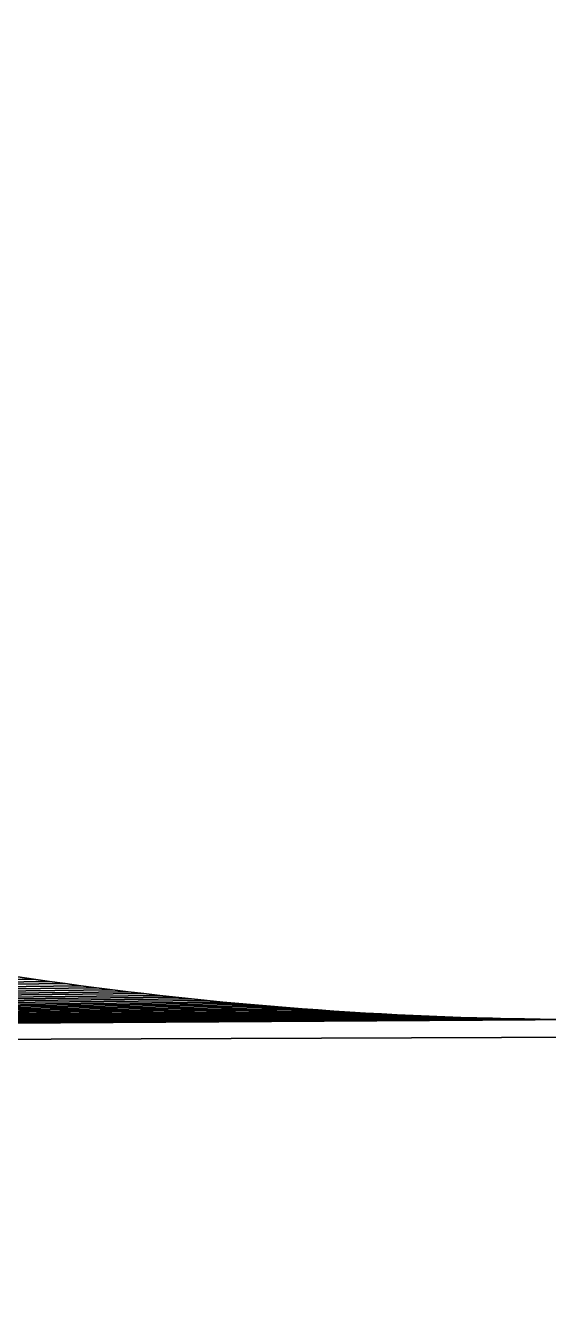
# Model space of a CAD drawing. Header units: millimetres. Extents: x 2995 to 3227, y 1383 to 1648.
# Drawn here: x 3197.98 to 3199.052, y 1570.057 to 1572.704 of the extents above; entities that cross this region are included whole.
import ezdxf

# ---------------------------------------------------------------- set-up
doc = ezdxf.new("R2010")
doc.units = ezdxf.units.MM

# ---------------------------------------------------------------- blocks, each defined once
blk = doc.blocks.new('Mastil_5')
at = {"color": 250, "true_color": 0x1e1e1e}
for p, q in [((23.0467, 45.7009, -3), (23.0464, 45.6683, -3)), ((23.0467, 45.7009, 5), (23.0464, 45.6683, 5)), ((23.0464, 45.6683, -3), (23.0459, 45.6356, -3)), ((23.0464, 45.6683, 5), (23.0459, 45.6356, 5)), ((23.0459, 45.6356, -3), (23.0453, 45.603, -3)), ((23.0459, 45.6356, 5), (23.0453, 45.603, 5)), ((23.0453, 45.603, -3), (23.0446, 45.5704, -3)), ((23.0453, 45.603, 5), (23.0446, 45.5704, 5)), ((23.0446, 45.5704, -3), (23.0437, 45.5378, -3)), ((23.0446, 45.5704, 5), (23.0437, 45.5378, 5)), ((23.0437, 45.5378, -3), (23.0427, 45.5051, -3)), ((23.0437, 45.5378, 5), (23.0427, 45.5051, 5)), ((23.0427, 45.5051, -3), (23.0415, 45.4725, -3)), ((23.0427, 45.5051, 5), (23.0415, 45.4725, 5)), ((23.0415, 45.4725, -3), (23.0402, 45.4399, -3)), ((23.0415, 45.4725, 5), (23.0402, 45.4399, 5)), ((23.0402, 45.4399, -3), (23.0388, 45.4073, -3)), ((23.0402, 45.4399, 5), (23.0388, 45.4073, 5)), ((23.0388, 45.4073, -3), (23.0372, 45.3747, -3)), ((23.0388, 45.4073, 5), (23.0372, 45.3747, 5)), ((23.0372, 45.3747, -3), (23.0355, 45.3421, -3)), ((23.0372, 45.3747, 5), (23.0355, 45.3421, 5)), ((23.0355, 45.3421, -3), (23.0337, 45.3096, -3)), ((23.0355, 45.3421, 5), (23.0337, 45.3096, 5)), ((23.0337, 45.3096, -3), (23.0318, 45.277, -3)), ((23.0337, 45.3096, 5), (23.0318, 45.277, 5)), ((23.0318, 45.277, -3), (23.0297, 45.2444, -3)), ((23.0318, 45.277, 5), (23.0297, 45.2444, 5)), ((23.0297, 45.2444, -3), (23.0274, 45.2119, -3)), ((23.0297, 45.2444, 5), (23.0274, 45.2119, 5)), ((23.0274, 45.2119, -3), (23.025, 45.1793, -3)), ((23.0274, 45.2119, 5), (23.025, 45.1793, 5)), ((23.025, 45.1793, -3), (23.0225, 45.1468, -3)), ((23.025, 45.1793, 5), (23.0225, 45.1468, 5)), ((23.0225, 45.1468, -3), (23.0199, 45.1142, -3)), ((23.0225, 45.1468, 5), (23.0199, 45.1142, 5)), ((23.0199, 45.1142, -3), (23.0171, 45.0817, -3)), ((23.0199, 45.1142, 5), (23.0171, 45.0817, 5)), ((23.0171, 45.0817, -3), (23.0142, 45.0492, -3)), ((23.0171, 45.0817, 5), (23.0142, 45.0492, 5)), ((23.0142, 45.0492, -3), (23.0112, 45.0167, -3)), ((23.0142, 45.0492, 5), (23.0112, 45.0167, 5)), ((23.0112, 45.0167, -3), (23.008, 44.9843, -3)), ((23.0112, 45.0167, 5), (23.008, 44.9843, 5)), ((23.008, 44.9843, -3), (23.0047, 44.9518, -3)), ((23.008, 44.9843, 5), (23.0047, 44.9518, 5)), ((23.0047, 44.9518, -3), (23.0012, 44.9193, -3)), ((23.0047, 44.9518, 5), (23.0012, 44.9193, 5)), ((23.0012, 44.9193, -3), (22.9976, 44.8869, -3)), ((23.0012, 44.9193, 5), (22.9976, 44.8869, 5)), ((22.9976, 44.8869, -3), (22.9939, 44.8545, -3)), ((22.9976, 44.8869, 5), (22.9939, 44.8545, 5)), ((22.9939, 44.8545, -3), (22.99, 44.8221, -3)), ((22.9939, 44.8545, 5), (22.99, 44.8221, 5)), ((22.99, 44.8221, -3), (22.9861, 44.7897, -3)), ((22.99, 44.8221, 5), (22.9861, 44.7897, 5)), ((22.9861, 44.7897, -3), (22.9819, 44.7573, -3)), ((22.9861, 44.7897, 5), (22.9819, 44.7573, 5)), ((22.9819, 44.7573, -3), (22.9777, 44.725, -3)), ((22.9819, 44.7573, 5), (22.9777, 44.725, 5)), ((22.9777, 44.725, -3), (22.9733, 44.6926, -3)), ((22.9777, 44.725, 5), (22.9733, 44.6926, 5)), ((22.9733, 44.6926, -3), (22.9687, 44.6603, -3)), ((22.9733, 44.6926, 5), (22.9687, 44.6603, 5)), ((22.9687, 44.6603, -3), (22.9641, 44.628, -3)), ((22.9687, 44.6603, 5), (22.9641, 44.628, 5)), ((22.9641, 44.628, -3), (22.9593, 44.5957, -3)), ((22.9641, 44.628, 5), (22.9593, 44.5957, 5))]:
    blk.add_line(p, q, dxfattribs=at)
for p, q in [((23.0464, 45.6683, -3), (23.0464, 45.6683, 5)), ((23.0459, 45.6356, -3), (23.0459, 45.6356, 5)), ((23.0453, 45.603, -3), (23.0453, 45.603, 5)), ((23.0446, 45.5704, -3), (23.0446, 45.5704, 5)), ((23.0437, 45.5378, -3), (23.0437, 45.5378, 5)), ((23.0427, 45.5051, -3), (23.0427, 45.5051, 5)), ((23.0415, 45.4725, -3), (23.0415, 45.4725, 5)), ((23.0402, 45.4399, -3), (23.0402, 45.4399, 5)), ((23.0388, 45.4073, -3), (23.0388, 45.4073, 5)), ((23.0372, 45.3747, -3), (23.0372, 45.3747, 5)), ((23.0355, 45.3421, -3), (23.0355, 45.3421, 5)), ((23.0337, 45.3096, -3), (23.0337, 45.3096, 5)), ((23.0318, 45.277, -3), (23.0318, 45.277, 5)), ((23.0297, 45.2444, -3), (23.0297, 45.2444, 5)), ((23.0274, 45.2119, -3), (23.0274, 45.2119, 5)), ((23.025, 45.1793, -3), (23.025, 45.1793, 5)), ((23.0225, 45.1468, -3), (23.0225, 45.1468, 5)), ((23.0199, 45.1142, -3), (23.0199, 45.1142, 5)), ((23.0171, 45.0817, -3), (23.0171, 45.0817, 5)), ((23.0142, 45.0492, -3), (23.0142, 45.0492, 5)), ((23.0112, 45.0167, -3), (23.0112, 45.0167, 5)), ((23.008, 44.9843, -3), (23.008, 44.9843, 5)), ((23.0047, 44.9518, -3), (23.0047, 44.9518, 5)), ((23.0012, 44.9193, -3), (23.0012, 44.9193, 5)), ((22.9976, 44.8869, -3), (22.9976, 44.8869, 5)), ((22.9939, 44.8545, -3), (22.9939, 44.8545, 5)), ((22.99, 44.8221, -3), (22.99, 44.8221, 5)), ((22.9861, 44.7897, -3), (22.9861, 44.7897, 5)), ((22.9819, 44.7573, -3), (22.9819, 44.7573, 5)), ((22.9777, 44.725, -3), (22.9777, 44.725, 5)), ((22.9733, 44.6926, -3), (22.9733, 44.6926, 5)), ((22.9687, 44.6603, -3), (22.9687, 44.6603, 5)), ((22.9641, 44.628, -3), (22.9641, 44.628, 5))]:
    blk.add_line(p, q)
at = {"color": 250, "true_color": 0x1e1e1e, "extrusion": (-1.32542e-14, 1.93609e-14, -1)}
blk.add_arc((0.1881, 18, 3), 50, 235.60501, 124.39499, dxfattribs=at)
at = {"color": 250, "true_color": 0x1e1e1e, "extrusion": (-2.92362e-14, 8.12067e-15, -1)}
blk.add_arc((0.1881, 18, -5), 50, 235.60501, 124.39499, dxfattribs=at)
at = {"color": 250, "true_color": 0x1e1e1e}
mesh = blk.add_polyface(dxfattribs=at)
corners = [(4.5157, 62.7535, -3), (5.0383, 67.7261, -3), (6.8514, 62.446, -3), (7.6336, 67.3844, -3), (9.1679, 62.0166, -3), (10.2075, 66.9074, -3), (11.4587, 61.4667, -3), (12.7528, 66.2963, -3), (13.7177, 60.7975, -3), (15.2627, 65.5528, -3), (15.9384, 60.0111, -3), (17.7303, 64.679, -3), (18.115, 59.1095, -3), (20.1487, 63.6773, -3), (20.2415, 58.0953, -3), (22.5114, 62.5503, -3), (20.9317, 57.7205, -3), (22.3614, 56.9272, -3), (22.5894, 56.7254, -3), (22.4656, 29.6469, -3), (22.3112, 42.4473, -3), (22.3249, 42.4769, -3), (22.3385, 42.5066, -3), (22.352, 42.5363, -3), (22.3654, 42.5661, -3), (22.3786, 42.5959, -3), (22.3917, 42.6258, -3), (22.4047, 42.6557, -3), (22.4176, 42.6857, -3), (22.4303, 42.7158, -3), (22.4429, 42.7459, -3), (22.4554, 42.776, -3), (22.4678, 42.8062, -3), (23.1347, 31.9058, -3), (22.48, 42.8365, -3), (22.4921, 42.8668, -3), (22.5041, 42.8971, -3), (22.516, 42.9275, -3), (22.5277, 42.958, -3), (22.5393, 42.9885, -3)]
mesh.append_faces([[corners[k] for k in face] for face in [(0, 1, 2), (2, 3, 4), (4, 5, 6), (6, 7, 8), (8, 9, 10), (10, 11, 12), (12, 13, 14), (14, 15, 16), (16, 15, 17), (17, 15, 18)]], dxfattribs={"vtx0": -1, "vtx1": -1, "color": 250})
mesh.append_faces([[corners[k] for k in face] for face in [(2, 1, 3), (4, 3, 5), (6, 5, 7), (8, 7, 9), (10, 9, 11), (12, 11, 13), (14, 13, 15), (19, 20, 21), (19, 21, 22), (19, 22, 23), (19, 23, 24), (19, 24, 25), (19, 25, 26), (19, 26, 27), (19, 27, 28), (19, 28, 29), (19, 29, 30), (19, 30, 31), (19, 31, 32), (33, 32, 34), (33, 34, 35), (33, 35, 36), (33, 36, 37), (33, 37, 38), (33, 38, 39)]], dxfattribs={"vtx0": -1, "vtx2": -1, "color": 250})
mesh = blk.add_polyface(dxfattribs=at)
corners = [(13.7274, 63.0674, 5), (13.7177, 60.7975, 5), (15.9384, 60.0111, 5), (13.7459, 63.102, 5), (13.7635, 63.1371, 5), (13.7802, 63.1727, 5), (13.7959, 63.2087, 5), (13.8107, 63.2451, 5), (13.8246, 63.2818, 5), (13.8374, 63.3189, 5), (13.8493, 63.3563, 5), (13.8602, 63.3941, 5), (13.8702, 63.4321, 5), (13.8791, 63.4703, 5), (13.887, 63.5088, 5), (13.8939, 63.5474, 5), (13.8998, 63.5863, 5), (13.9047, 63.6252, 5), (13.9086, 63.6643, 5), (13.9114, 63.7035, 5), (13.9132, 63.7427, 5), (13.914, 63.782, 5), (15.2627, 65.5528, 5), (17.7303, 64.679, 5), (18.115, 59.1095, 5), (20.1487, 63.6773, 5), (20.2415, 58.0953, 5), (22.5114, 62.5503, 5), (20.9317, 57.7205, 5), (22.3614, 56.9272, 5), (22.5894, 56.7254, 5), (23.0464, 45.6683, 5), (23.1347, 31.9058, 5), (23.0467, 45.7009, 5), (23.0469, 45.7335, 5), (23.047, 45.7662, 5)]
mesh.append_faces([[corners[k] for k in face] for face in [(0, 2, 3), (3, 2, 4), (4, 2, 5), (5, 2, 6), (6, 2, 7), (7, 2, 8), (8, 2, 9), (9, 2, 10), (10, 2, 11), (11, 2, 12), (12, 2, 13), (13, 2, 14), (14, 2, 15), (15, 2, 16), (16, 2, 17), (17, 2, 18), (18, 2, 19), (19, 2, 20), (20, 2, 21), (22, 2, 23), (23, 24, 25), (25, 26, 27), (31, 32, 33), (33, 32, 34), (34, 32, 35)]], dxfattribs={"vtx0": -1, "vtx1": -1, "color": 250})
mesh.append_faces([[corners[k] for k in face] for face in [(21, 2, 22)]], dxfattribs={"vtx0": -1, "vtx1": -1, "vtx2": -1, "color": 250})
mesh.append_faces([[corners[k] for k in face] for face in [(0, 1, 2), (23, 2, 24), (25, 24, 26), (27, 26, 28), (27, 28, 29), (27, 29, 30)]], dxfattribs={"vtx0": -1, "vtx2": -1, "color": 250})
mesh = blk.add_polyface(dxfattribs=at)
corners = [(22.5894, 56.7254, -3), (22.5114, 62.5503, -3), (24.8119, 61.3013, -3), (23.0194, 55.8756, -3), (23.047, 55.5724, -3), (23.047, 45.7662, -3), (23.1347, 31.9058, -3), (24.3324, 35.245, -3), (24.3446, 35.2675, -3), (24.3571, 35.2898, -3), (24.3701, 35.3119, -3), (24.3835, 35.3337, -3), (24.3972, 35.3553, -3), (24.4113, 35.3767, -3), (24.4258, 35.3978, -3), (24.4407, 35.4186, -3), (24.456, 35.4392, -3), (24.4717, 35.4594, -3), (24.4877, 35.4794, -3), (24.504, 35.4991, -3), (24.5207, 35.5185, -3), (24.5378, 35.5376, -3), (24.5552, 35.5564, -3), (24.573, 35.5748, -3), (24.591, 35.5929, -3), (24.6094, 35.6107, -3), (24.6282, 35.6282, -3), (24.6472, 35.6453, -3), (24.6665, 35.6621, -3), (24.6862, 35.6785, -3), (24.7061, 35.6946, -3), (24.7263, 35.7103, -3), (24.7468, 35.7256, -3), (24.7676, 35.7406, -3), (24.7886, 35.7552, -3), (24.8099, 35.7694, -3), (24.8315, 35.7832, -3), (27.0438, 59.9335, -3)]
mesh.append_faces([[corners[k] for k in face] for face in [(0, 2, 3), (3, 2, 4), (4, 2, 5), (7, 2, 8), (8, 2, 9), (9, 2, 10), (10, 2, 11), (11, 2, 12), (12, 2, 13), (13, 2, 14), (14, 2, 15), (15, 2, 16), (16, 2, 17), (17, 2, 18), (18, 2, 19), (19, 2, 20), (20, 2, 21), (21, 2, 22), (22, 2, 23), (23, 2, 24), (24, 2, 25), (25, 2, 26), (26, 2, 27), (27, 2, 28), (28, 2, 29), (29, 2, 30), (30, 2, 31), (31, 2, 32), (32, 2, 33), (33, 2, 34), (34, 2, 35), (35, 2, 36)]], dxfattribs={"vtx0": -1, "vtx1": -1, "color": 250})
mesh.append_faces([[corners[k] for k in face] for face in [(5, 2, 6)]], dxfattribs={"vtx0": -1, "vtx1": -1, "vtx2": -1, "color": 250})
mesh.append_faces([[corners[k] for k in face] for face in [(0, 1, 2), (36, 2, 37)]], dxfattribs={"vtx0": -1, "vtx2": -1, "color": 250})
mesh = blk.add_polyface(dxfattribs=at)
corners = [(22.5114, 62.5503, 5), (22.5894, 56.7254, 5), (24.8119, 61.3013, 5), (23.0194, 55.8756, 5), (23.047, 55.5724, 5), (23.1347, 31.9058, 5), (24.456, 35.4392, 5), (24.4717, 35.4594, 5), (24.4877, 35.4794, 5), (24.504, 35.4991, 5), (24.5207, 35.5185, 5), (24.5378, 35.5376, 5), (24.5552, 35.5564, 5), (24.573, 35.5748, 5), (24.591, 35.5929, 5), (24.6094, 35.6107, 5), (24.6282, 35.6282, 5), (24.6472, 35.6453, 5), (24.6665, 35.6621, 5), (24.6862, 35.6785, 5), (24.7061, 35.6946, 5), (24.7263, 35.7103, 5), (24.7468, 35.7256, 5), (24.7676, 35.7406, 5), (24.7886, 35.7552, 5), (24.8099, 35.7694, 5), (24.8315, 35.7832, 5), (27.0438, 59.9335, 5), (25.5842, 36, 5), (28.0513, 42.8692, 5), (28.0497, 42.8953, 5), (28.0485, 42.9215, 5), (28.0477, 42.9476, 5), (28.0472, 42.9738, 5), (28.047, 43, 5), (23.047, 45.7662, 5), (28.047, 59.2441, 5)]
mesh.append_faces([[corners[k] for k in face] for face in [(0, 1, 2), (2, 26, 27), (35, 5, 4)]], dxfattribs={"vtx0": -1, "vtx1": -1, "color": 250})
mesh.append_faces([[corners[k] for k in face] for face in [(2, 4, 5), (27, 28, 29)]], dxfattribs={"vtx0": -1, "vtx1": -1, "vtx2": -1, "color": 250})
mesh.append_faces([[corners[k] for k in face] for face in [(2, 1, 3), (2, 3, 4), (2, 6, 7), (2, 7, 8), (2, 8, 9), (2, 9, 10), (2, 10, 11), (2, 11, 12), (2, 12, 13), (2, 13, 14), (2, 14, 15), (2, 15, 16), (2, 16, 17), (2, 17, 18), (2, 18, 19), (2, 19, 20), (2, 20, 21), (2, 21, 22), (2, 22, 23), (2, 23, 24), (2, 24, 25), (2, 25, 26), (27, 29, 30), (27, 30, 31), (27, 31, 32), (27, 32, 33), (27, 33, 34)]], dxfattribs={"vtx0": -1, "vtx2": -1, "color": 250})
mesh.append_faces([[corners[k] for k in face] for face in [(36, 27, 34)]], dxfattribs={"vtx1": -1, "color": 250})
mesh = blk.add_polyface(dxfattribs=at)
corners = [(23.1347, 31.9058, -3), (24.8119, 61.3013, -3), (23.659, 33.3862, -3), (24.2508, 35.0574, -3), (24.2591, 35.0816, -3), (24.2683, 35.1055, -3), (24.2779, 35.1292, -3), (24.288, 35.1527, -3), (24.2985, 35.1761, -3), (24.3094, 35.1992, -3), (24.3207, 35.2222, -3), (24.3324, 35.245, -3), (24.8315, 35.7832, -3), (27.0438, 59.9335, -3), (24.8533, 35.7966, -3), (24.8753, 35.8097, -3), (24.8976, 35.8223, -3), (24.9201, 35.8345, -3), (24.9428, 35.8463, -3), (24.9658, 35.8577, -3), (24.9889, 35.8687, -3), (23.025, 45.1793, -3), (23.0274, 45.2119, -3), (23.0297, 45.2444, -3), (23.0318, 45.277, -3), (23.0337, 45.3096, -3), (23.0355, 45.3421, -3), (23.0372, 45.3747, -3), (23.0388, 45.4073, -3), (23.0402, 45.4399, -3), (23.0415, 45.4725, -3), (23.0427, 45.5051, -3), (23.0437, 45.5378, -3), (23.0446, 45.5704, -3), (23.0453, 45.603, -3), (23.0459, 45.6356, -3), (23.0464, 45.6683, -3), (23.0467, 45.7009, -3), (23.0469, 45.7335, -3), (23.047, 45.7662, -3)]
mesh.append_faces([[corners[k] for k in face] for face in [(0, 1, 2), (2, 1, 3), (3, 1, 4), (4, 1, 5), (5, 1, 6), (6, 1, 7), (7, 1, 8), (8, 1, 9), (9, 1, 10), (10, 1, 11), (12, 13, 14), (14, 13, 15), (15, 13, 16), (16, 13, 17), (17, 13, 18), (18, 13, 19), (19, 13, 20)]], dxfattribs={"vtx0": -1, "vtx1": -1, "color": 250})
mesh.append_faces([[corners[k] for k in face] for face in [(0, 21, 22), (0, 22, 23), (0, 23, 24), (0, 24, 25), (0, 25, 26), (0, 26, 27), (0, 27, 28), (0, 28, 29), (0, 29, 30), (0, 30, 31), (0, 31, 32), (0, 32, 33), (0, 33, 34), (0, 34, 35), (0, 35, 36), (0, 36, 37), (0, 37, 38), (0, 38, 39)]], dxfattribs={"vtx0": -1, "vtx2": -1, "color": 250})
mesh = blk.add_polyface(dxfattribs=at)
corners = [(24.8119, 61.3013, 5), (23.1347, 31.9058, 5), (23.659, 33.3862, 5), (24.2508, 35.0574, 5), (24.2591, 35.0816, 5), (24.2683, 35.1055, 5), (24.2779, 35.1292, 5), (24.288, 35.1527, 5), (24.2985, 35.1761, 5), (24.3094, 35.1992, 5), (27.0438, 59.9335, 5), (24.8315, 35.7832, 5), (24.8533, 35.7966, 5), (24.8753, 35.8097, 5), (24.8976, 35.8223, 5), (24.9201, 35.8345, 5), (24.9428, 35.8463, 5), (24.9658, 35.8577, 5), (24.9889, 35.8687, 5), (25.0122, 35.8792, 5), (25.0357, 35.8894, 5), (25.0594, 35.8991, 5), (28.0513, 42.8692, 5), (25.5842, 36, 5), (28.0532, 42.8431, 5), (28.0554, 42.817, 5), (28.058, 42.7909, 5), (28.0609, 42.7649, 5), (28.0641, 42.7389, 5), (28.0677, 42.713, 5), (28.0716, 42.6871, 5), (28.0759, 42.6613, 5), (28.0805, 42.6355, 5), (28.0854, 42.6098, 5), (28.0907, 42.5842, 5), (28.0963, 42.5586, 5), (28.1023, 42.5331, 5), (28.1085, 42.5077, 5)]
mesh.append_faces([[corners[k] for k in face] for face in [(22, 23, 24), (24, 23, 25), (25, 23, 26), (26, 23, 27), (27, 23, 28), (28, 23, 29), (29, 23, 30), (30, 23, 31), (31, 23, 32), (32, 23, 33), (33, 23, 34), (34, 23, 35), (35, 23, 36), (36, 23, 37)]], dxfattribs={"vtx0": -1, "vtx1": -1, "color": 250})
mesh.append_faces([[corners[k] for k in face] for face in [(0, 1, 2), (0, 2, 3), (0, 3, 4), (0, 4, 5), (0, 5, 6), (0, 6, 7), (0, 7, 8), (0, 8, 9), (10, 11, 12), (10, 12, 13), (10, 13, 14), (10, 14, 15), (10, 15, 16), (10, 16, 17), (10, 17, 18), (10, 18, 19), (10, 19, 20), (10, 20, 21)]], dxfattribs={"vtx0": -1, "vtx2": -1, "color": 250})
mesh = blk.add_polyface(dxfattribs=at)
corners = [(23.0464, 45.6683, 5), (23.0467, 45.7009, -3), (23.0464, 45.6683, -3), (23.0467, 45.7009, 5)]
mesh.append_faces([[corners[k] for k in face] for face in [(0, 1, 2), (1, 0, 3)]], dxfattribs={"vtx0": -1, "color": 250})
mesh = blk.add_polyface(dxfattribs=at)
corners = [(22.9593, 44.5957, 5), (23.1347, 31.9058, 5), (22.9641, 44.628, 5), (22.9687, 44.6603, 5), (22.9733, 44.6926, 5), (22.9777, 44.725, 5), (22.9819, 44.7573, 5), (22.9861, 44.7897, 5), (22.99, 44.8221, 5), (22.9939, 44.8545, 5), (22.9976, 44.8869, 5), (23.0012, 44.9193, 5), (23.0047, 44.9518, 5), (23.008, 44.9843, 5), (23.0112, 45.0167, 5), (23.0142, 45.0492, 5), (23.0171, 45.0817, 5), (23.0199, 45.1142, 5), (23.0225, 45.1468, 5), (23.025, 45.1793, 5), (23.0274, 45.2119, 5), (23.0297, 45.2444, 5), (23.0318, 45.277, 5), (23.0337, 45.3096, 5), (23.0355, 45.3421, 5), (23.0372, 45.3747, 5), (23.0388, 45.4073, 5), (23.0402, 45.4399, 5), (23.0415, 45.4725, 5), (23.0427, 45.5051, 5), (23.0437, 45.5378, 5), (23.0446, 45.5704, 5), (23.0453, 45.603, 5), (23.0459, 45.6356, 5), (23.0464, 45.6683, 5)]
mesh.append_faces([[corners[k] for k in face] for face in [(0, 1, 2), (2, 1, 3), (3, 1, 4), (4, 1, 5), (5, 1, 6), (6, 1, 7), (7, 1, 8), (8, 1, 9), (9, 1, 10), (10, 1, 11), (11, 1, 12), (12, 1, 13), (13, 1, 14), (14, 1, 15), (15, 1, 16), (16, 1, 17), (17, 1, 18), (18, 1, 19), (19, 1, 20), (20, 1, 21), (21, 1, 22), (22, 1, 23), (23, 1, 24), (24, 1, 25), (25, 1, 26), (26, 1, 27), (27, 1, 28), (28, 1, 29), (29, 1, 30), (30, 1, 31), (31, 1, 32), (32, 1, 33), (33, 1, 34)]], dxfattribs={"vtx0": -1, "vtx1": -1, "color": 250})
mesh = blk.add_polyface(dxfattribs=at)
corners = [(23.0459, 45.6356, 5), (23.0464, 45.6683, -3), (23.0459, 45.6356, -3), (23.0464, 45.6683, 5)]
mesh.append_faces([[corners[k] for k in face] for face in [(0, 1, 2), (1, 0, 3)]], dxfattribs={"vtx0": -1, "color": 250})
mesh = blk.add_polyface(dxfattribs=at)
corners = [(23.0453, 45.603, 5), (23.0459, 45.6356, -3), (23.0453, 45.603, -3), (23.0459, 45.6356, 5)]
mesh.append_faces([[corners[k] for k in face] for face in [(0, 1, 2), (1, 0, 3)]], dxfattribs={"vtx0": -1, "color": 250})
mesh = blk.add_polyface(dxfattribs=at)
corners = [(23.0446, 45.5704, 5), (23.0453, 45.603, -3), (23.0446, 45.5704, -3), (23.0453, 45.603, 5)]
mesh.append_faces([[corners[k] for k in face] for face in [(0, 1, 2), (1, 0, 3)]], dxfattribs={"vtx0": -1, "color": 250})
mesh = blk.add_polyface(dxfattribs=at)
corners = [(23.0437, 45.5378, 5), (23.0446, 45.5704, -3), (23.0437, 45.5378, -3), (23.0446, 45.5704, 5)]
mesh.append_faces([[corners[k] for k in face] for face in [(0, 1, 2), (1, 0, 3)]], dxfattribs={"vtx0": -1, "color": 250})
mesh = blk.add_polyface(dxfattribs=at)
corners = [(23.0427, 45.5051, 5), (23.0437, 45.5378, -3), (23.0427, 45.5051, -3), (23.0437, 45.5378, 5)]
mesh.append_faces([[corners[k] for k in face] for face in [(0, 1, 2), (1, 0, 3)]], dxfattribs={"vtx0": -1, "color": 250})
mesh = blk.add_polyface(dxfattribs=at)
corners = [(23.0415, 45.4725, 5), (23.0427, 45.5051, -3), (23.0415, 45.4725, -3), (23.0427, 45.5051, 5)]
mesh.append_faces([[corners[k] for k in face] for face in [(0, 1, 2), (1, 0, 3)]], dxfattribs={"vtx0": -1, "color": 250})
mesh = blk.add_polyface(dxfattribs=at)
corners = [(23.0402, 45.4399, 5), (23.0415, 45.4725, -3), (23.0402, 45.4399, -3), (23.0415, 45.4725, 5)]
mesh.append_faces([[corners[k] for k in face] for face in [(0, 1, 2), (1, 0, 3)]], dxfattribs={"vtx0": -1, "color": 250})
mesh = blk.add_polyface(dxfattribs=at)
corners = [(23.0388, 45.4073, 5), (23.0402, 45.4399, -3), (23.0388, 45.4073, -3), (23.0402, 45.4399, 5)]
mesh.append_faces([[corners[k] for k in face] for face in [(0, 1, 2), (1, 0, 3)]], dxfattribs={"vtx0": -1, "color": 250})
mesh = blk.add_polyface(dxfattribs=at)
corners = [(23.0372, 45.3747, 5), (23.0388, 45.4073, -3), (23.0372, 45.3747, -3), (23.0388, 45.4073, 5)]
mesh.append_faces([[corners[k] for k in face] for face in [(0, 1, 2), (1, 0, 3)]], dxfattribs={"vtx0": -1, "color": 250})
mesh = blk.add_polyface(dxfattribs=at)
corners = [(23.0355, 45.3421, 5), (23.0372, 45.3747, -3), (23.0355, 45.3421, -3), (23.0372, 45.3747, 5)]
mesh.append_faces([[corners[k] for k in face] for face in [(0, 1, 2), (1, 0, 3)]], dxfattribs={"vtx0": -1, "color": 250})
mesh = blk.add_polyface(dxfattribs=at)
corners = [(23.0337, 45.3096, 5), (23.0355, 45.3421, -3), (23.0337, 45.3096, -3), (23.0355, 45.3421, 5)]
mesh.append_faces([[corners[k] for k in face] for face in [(0, 1, 2), (1, 0, 3)]], dxfattribs={"vtx0": -1, "color": 250})
mesh = blk.add_polyface(dxfattribs=at)
corners = [(23.0318, 45.277, 5), (23.0337, 45.3096, -3), (23.0318, 45.277, -3), (23.0337, 45.3096, 5)]
mesh.append_faces([[corners[k] for k in face] for face in [(0, 1, 2), (1, 0, 3)]], dxfattribs={"vtx0": -1, "color": 250})
mesh = blk.add_polyface(dxfattribs=at)
corners = [(23.0297, 45.2444, 5), (23.0318, 45.277, -3), (23.0297, 45.2444, -3), (23.0318, 45.277, 5)]
mesh.append_faces([[corners[k] for k in face] for face in [(0, 1, 2), (1, 0, 3)]], dxfattribs={"vtx0": -1, "color": 250})
mesh = blk.add_polyface(dxfattribs=at)
corners = [(23.0274, 45.2119, 5), (23.0297, 45.2444, -3), (23.0274, 45.2119, -3), (23.0297, 45.2444, 5)]
mesh.append_faces([[corners[k] for k in face] for face in [(0, 1, 2), (1, 0, 3)]], dxfattribs={"vtx0": -1, "color": 250})
mesh = blk.add_polyface(dxfattribs=at)
corners = [(23.025, 45.1793, 5), (23.0274, 45.2119, -3), (23.025, 45.1793, -3), (23.0274, 45.2119, 5)]
mesh.append_faces([[corners[k] for k in face] for face in [(0, 1, 2), (1, 0, 3)]], dxfattribs={"vtx0": -1, "color": 250})
mesh = blk.add_polyface(dxfattribs=at)
corners = [(23.1347, 31.9058, -3), (22.8573, 44.0505, -3), (22.8644, 44.0824, -3), (22.8713, 44.1143, -3), (22.8781, 44.1462, -3), (22.8848, 44.1781, -3), (22.8913, 44.2101, -3), (22.8977, 44.2421, -3), (22.904, 44.2741, -3), (22.9101, 44.3062, -3), (22.9161, 44.3383, -3), (22.922, 44.3704, -3), (22.9277, 44.4025, -3), (22.9333, 44.4346, -3), (22.9388, 44.4668, -3), (22.9441, 44.499, -3), (22.9493, 44.5312, -3), (22.9544, 44.5635, -3), (22.9593, 44.5957, -3), (22.9641, 44.628, -3), (22.9687, 44.6603, -3), (22.9733, 44.6926, -3), (22.9777, 44.725, -3), (22.9819, 44.7573, -3), (22.9861, 44.7897, -3), (22.99, 44.8221, -3), (22.9939, 44.8545, -3), (22.9976, 44.8869, -3), (23.0012, 44.9193, -3), (23.0047, 44.9518, -3), (23.008, 44.9843, -3), (23.0112, 45.0167, -3), (23.0142, 45.0492, -3), (23.0171, 45.0817, -3), (23.0199, 45.1142, -3), (23.0225, 45.1468, -3), (23.025, 45.1793, -3)]
mesh.append_faces([[corners[k] for k in face] for face in [(0, 1, 2), (0, 2, 3), (0, 3, 4), (0, 4, 5), (0, 5, 6), (0, 6, 7), (0, 7, 8), (0, 8, 9), (0, 9, 10), (0, 10, 11), (0, 11, 12), (0, 12, 13), (0, 13, 14), (0, 14, 15), (0, 15, 16), (0, 16, 17), (0, 17, 18), (0, 18, 19), (0, 19, 20), (0, 20, 21), (0, 21, 22), (0, 22, 23), (0, 23, 24), (0, 24, 25), (0, 25, 26), (0, 26, 27), (0, 27, 28), (0, 28, 29), (0, 29, 30), (0, 30, 31), (0, 31, 32), (0, 32, 33), (0, 33, 34), (0, 34, 35), (0, 35, 36)]], dxfattribs={"vtx0": -1, "vtx2": -1, "color": 250})
mesh = blk.add_polyface(dxfattribs=at)
corners = [(23.0225, 45.1468, 5), (23.025, 45.1793, -3), (23.0225, 45.1468, -3), (23.025, 45.1793, 5)]
mesh.append_faces([[corners[k] for k in face] for face in [(0, 1, 2), (1, 0, 3)]], dxfattribs={"vtx0": -1, "color": 250})
mesh = blk.add_polyface(dxfattribs=at)
corners = [(23.0199, 45.1142, 5), (23.0225, 45.1468, -3), (23.0199, 45.1142, -3), (23.0225, 45.1468, 5)]
mesh.append_faces([[corners[k] for k in face] for face in [(0, 1, 2), (1, 0, 3)]], dxfattribs={"vtx0": -1, "color": 250})
mesh = blk.add_polyface(dxfattribs=at)
corners = [(23.0171, 45.0817, 5), (23.0199, 45.1142, -3), (23.0171, 45.0817, -3), (23.0199, 45.1142, 5)]
mesh.append_faces([[corners[k] for k in face] for face in [(0, 1, 2), (1, 0, 3)]], dxfattribs={"vtx0": -1, "color": 250})
mesh = blk.add_polyface(dxfattribs=at)
corners = [(23.0142, 45.0492, 5), (23.0171, 45.0817, -3), (23.0142, 45.0492, -3), (23.0171, 45.0817, 5)]
mesh.append_faces([[corners[k] for k in face] for face in [(0, 1, 2), (1, 0, 3)]], dxfattribs={"vtx0": -1, "color": 250})
mesh = blk.add_polyface(dxfattribs=at)
corners = [(23.0112, 45.0167, 5), (23.0142, 45.0492, -3), (23.0112, 45.0167, -3), (23.0142, 45.0492, 5)]
mesh.append_faces([[corners[k] for k in face] for face in [(0, 1, 2), (1, 0, 3)]], dxfattribs={"vtx0": -1, "color": 250})
mesh = blk.add_polyface(dxfattribs=at)
corners = [(23.008, 44.9843, 5), (23.0112, 45.0167, -3), (23.008, 44.9843, -3), (23.0112, 45.0167, 5)]
mesh.append_faces([[corners[k] for k in face] for face in [(0, 1, 2), (1, 0, 3)]], dxfattribs={"vtx0": -1, "color": 250})
mesh = blk.add_polyface(dxfattribs=at)
corners = [(23.0047, 44.9518, 5), (23.008, 44.9843, -3), (23.0047, 44.9518, -3), (23.008, 44.9843, 5)]
mesh.append_faces([[corners[k] for k in face] for face in [(0, 1, 2), (1, 0, 3)]], dxfattribs={"vtx0": -1, "color": 250})
mesh = blk.add_polyface(dxfattribs=at)
corners = [(23.0012, 44.9193, 5), (23.0047, 44.9518, -3), (23.0012, 44.9193, -3), (23.0047, 44.9518, 5)]
mesh.append_faces([[corners[k] for k in face] for face in [(0, 1, 2), (1, 0, 3)]], dxfattribs={"vtx0": -1, "color": 250})
mesh = blk.add_polyface(dxfattribs=at)
corners = [(22.9976, 44.8869, 5), (23.0012, 44.9193, -3), (22.9976, 44.8869, -3), (23.0012, 44.9193, 5)]
mesh.append_faces([[corners[k] for k in face] for face in [(0, 1, 2), (1, 0, 3)]], dxfattribs={"vtx0": -1, "color": 250})
mesh = blk.add_polyface(dxfattribs=at)
corners = [(22.9939, 44.8545, 5), (22.9976, 44.8869, -3), (22.9939, 44.8545, -3), (22.9976, 44.8869, 5)]
mesh.append_faces([[corners[k] for k in face] for face in [(0, 1, 2), (1, 0, 3)]], dxfattribs={"vtx0": -1, "color": 250})
mesh = blk.add_polyface(dxfattribs=at)
corners = [(22.99, 44.8221, 5), (22.9939, 44.8545, -3), (22.99, 44.8221, -3), (22.9939, 44.8545, 5)]
mesh.append_faces([[corners[k] for k in face] for face in [(0, 1, 2), (1, 0, 3)]], dxfattribs={"vtx0": -1, "color": 250})
mesh = blk.add_polyface(dxfattribs=at)
corners = [(22.9861, 44.7897, 5), (22.99, 44.8221, -3), (22.9861, 44.7897, -3), (22.99, 44.8221, 5)]
mesh.append_faces([[corners[k] for k in face] for face in [(0, 1, 2), (1, 0, 3)]], dxfattribs={"vtx0": -1, "color": 250})
mesh = blk.add_polyface(dxfattribs=at)
corners = [(22.9819, 44.7573, 5), (22.9861, 44.7897, -3), (22.9819, 44.7573, -3), (22.9861, 44.7897, 5)]
mesh.append_faces([[corners[k] for k in face] for face in [(0, 1, 2), (1, 0, 3)]], dxfattribs={"vtx0": -1, "color": 250})
mesh = blk.add_polyface(dxfattribs=at)
corners = [(22.9777, 44.725, 5), (22.9819, 44.7573, -3), (22.9777, 44.725, -3), (22.9819, 44.7573, 5)]
mesh.append_faces([[corners[k] for k in face] for face in [(0, 1, 2), (1, 0, 3)]], dxfattribs={"vtx0": -1, "color": 250})
mesh = blk.add_polyface(dxfattribs=at)
corners = [(22.9733, 44.6926, 5), (22.9777, 44.725, -3), (22.9733, 44.6926, -3), (22.9777, 44.725, 5)]
mesh.append_faces([[corners[k] for k in face] for face in [(0, 1, 2), (1, 0, 3)]], dxfattribs={"vtx0": -1, "color": 250})
mesh = blk.add_polyface(dxfattribs=at)
corners = [(22.9687, 44.6603, 5), (22.9733, 44.6926, -3), (22.9687, 44.6603, -3), (22.9733, 44.6926, 5)]
mesh.append_faces([[corners[k] for k in face] for face in [(0, 1, 2), (1, 0, 3)]], dxfattribs={"vtx0": -1, "color": 250})
mesh = blk.add_polyface(dxfattribs=at)
corners = [(22.9641, 44.628, 5), (22.9687, 44.6603, -3), (22.9641, 44.628, -3), (22.9687, 44.6603, 5)]
mesh.append_faces([[corners[k] for k in face] for face in [(0, 1, 2), (1, 0, 3)]], dxfattribs={"vtx0": -1, "color": 250})
mesh = blk.add_polyface(dxfattribs=at)
corners = [(22.9593, 44.5957, 5), (22.9641, 44.628, -3), (22.9593, 44.5957, -3), (22.9641, 44.628, 5)]
mesh.append_faces([[corners[k] for k in face] for face in [(0, 1, 2), (1, 0, 3)]], dxfattribs={"vtx0": -1, "color": 250})

msp = doc.modelspace()

# ---------------------------------------------------------------- block references
at = {"rotation": 270}
msp.add_blockref('Mastil_5', (3153.3678, 1593.7095, 3), dxfattribs=at)

doc.saveas('drawing.dxf')
